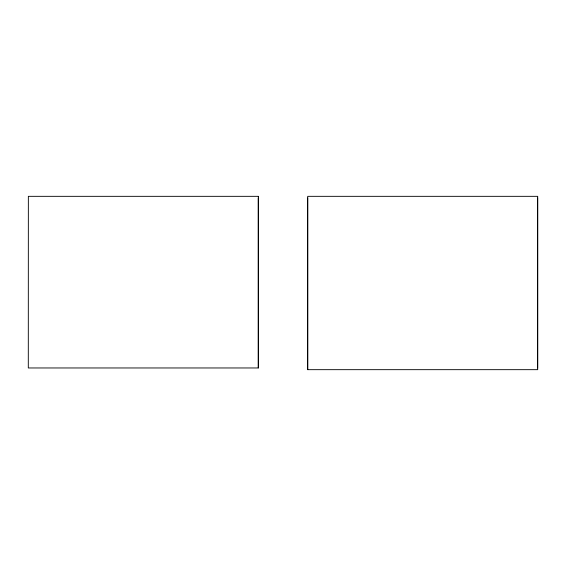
<?xml version="1.0" encoding="UTF-8"?>
<svg xmlns="http://www.w3.org/2000/svg" width="566" height="566" viewBox="0 0 566 566"><rect width="100%" height="100%" fill="white"/><g stroke="black" fill="none" stroke-linecap="round" stroke-linejoin="round"><path stroke-width="0.85" d="M537.643 198.036L537.643 367.964M307.727 369.669L307.727 196.331L537.7 196.331L537.7 369.669L307.671 369.669L307.671 198.036M258.273 198.036L258.273 367.964M258.329 196.331L28.357 196.331L28.3 367.964L258.329 367.964L258.329 196.331"/></g></svg>
